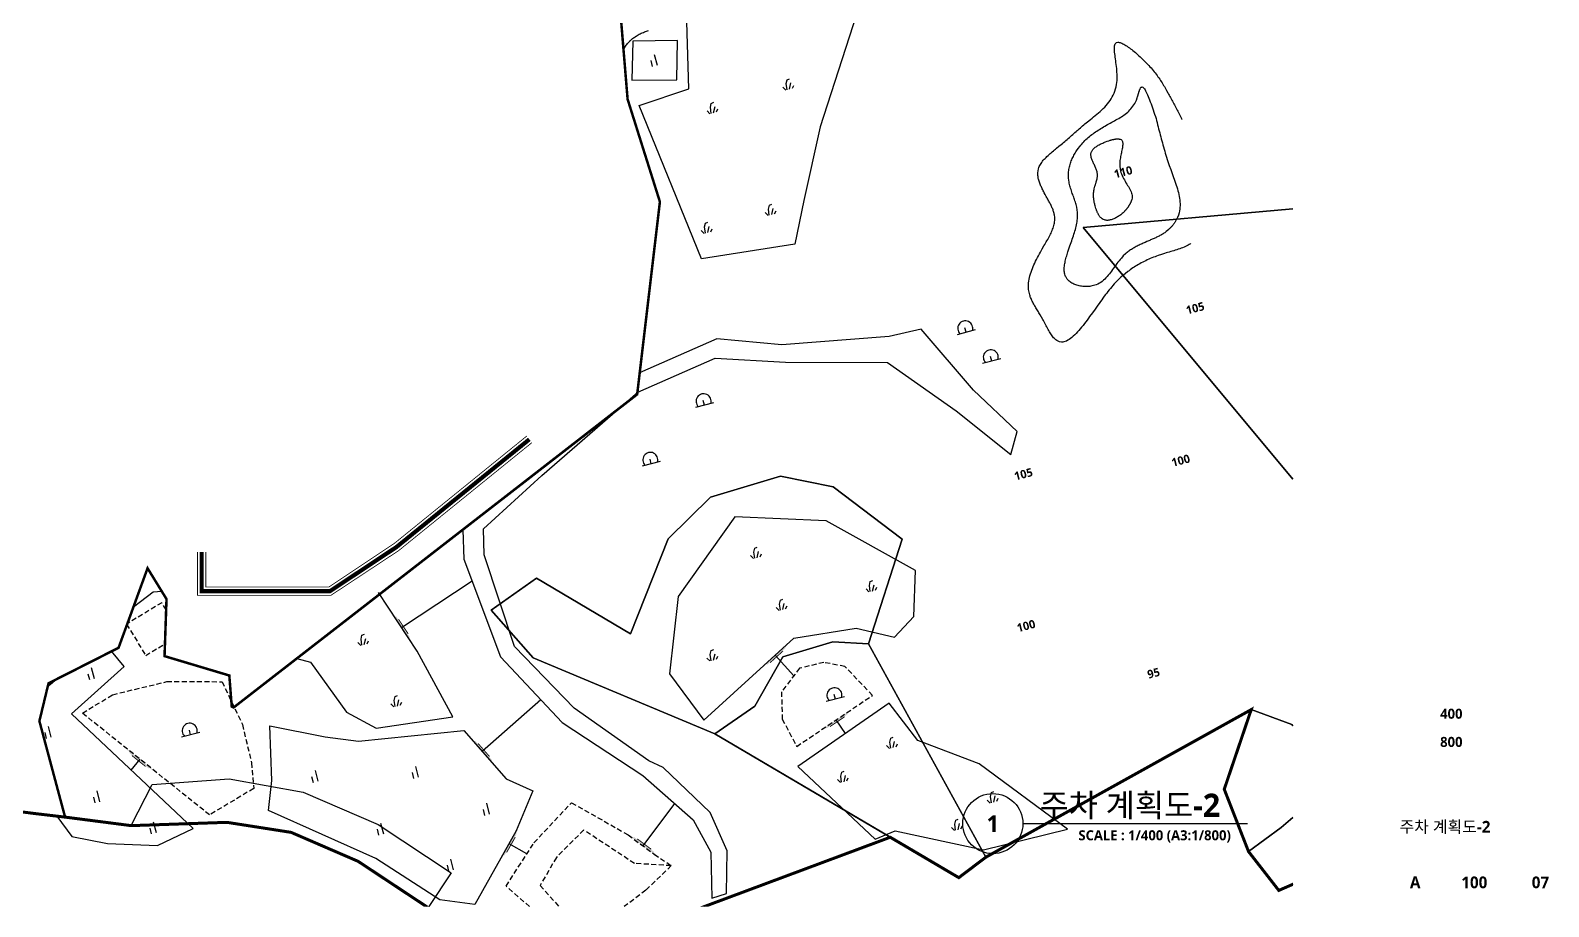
# Model space of a CAD drawing. Header units: millimetres. Extents: x 8000 to 190005487, y 8000 to 455456909.
# Drawn here: x 476646 to 658646, y 8000 to 112985 of the extents above; entities that cross this region are included whole.
import ezdxf
from ezdxf.enums import TextEntityAlignment as Align
from ezdxf.xclip import XClip

# ---------------------------------------------------------------- set-up
doc = ezdxf.new("R2010")
doc.units = ezdxf.units.MM
doc.header["$LTSCALE"] = 800
doc.header["$MEASUREMENT"] = 0
doc.header["$XCLIPFRAME"] = 0
for name, pattern in [('CENTER', [2, 1.25, -0.25, 0.25, -0.25]), ('DASHED', [3, 2, -1]), ('HIDDEN', [0.375, 0.25, -0.125]), ('PHANTOM2', [31.75, 15.875, -3.175, 3.175, -3.175, 3.175, -3.175]), ('XREF_BASE$0$PHANTOM', [63.5, 31.75, -6.35, 6.35, -6.35, 6.35, -6.35]), ('XREF_BASE$0$PHANTOMX2', [5, 2.5, -0.5, 0.5, -0.5, 0.5, -0.5])]:
    doc.linetypes.add(name, pattern=pattern)
doc.layers.get('0').update_dxf_attribs({"linetype": 'CONTINUOUS'})
for name, color, linetype in [('1-1CON', 35, 'CONTINUOUS'), ('1-5CON', 30, 'CONTINUOUS'), ('1-HY', 8, 'CONTINUOUS'), ('1-SIM', 8, 'CONTINUOUS'), ('1-묘지', 4, 'CONTINUOUS'), ('1-비닐하우스', 7, 'HIDDEN'), ('1-비포장', 1, 'CONTINUOUS'), ('1-지적선', 3, 'CONTINUOUS'), ('A-ANNO-TITL', 7, 'CONTINUOUS'), ('AA-XXXX-TXT1', 2, 'CONTINUOUS'), ('LSMD_CONT_LDREG_41500', 1, 'CONTINUOUS'), ('NR', 7, 'CONTINUOUS'), ('rndur', 1, 'CONTINUOUS'), ('XREF_BASE$0$CE_PROPERTY LINE', 2, 'XREF_BASE$0$PHANTOM'), ('XREF_BASE$0$성토옹벽', 6, 'CONTINUOUS'), ('성토옹벽', 6, 'CONTINUOUS'), ('절토옹벽', 2, 'CONTINUOUS')]:
    doc.layers.add(name, color=color, linetype=linetype)
doc.styles.add('SH_대대리576', font='')
doc.styles.get('SH_대대리576').set_extended_font_data('NanumGothic', bold=True)

# ---------------------------------------------------------------- blocks, each defined once
blk = doc.blocks.new('*U1210')
at = {"layer": 'A-ANNO-TITL'}
blk.add_line((0, 0), (3367, 0), dxfattribs=at)
blk.add_circle((-450, 0), 450, dxfattribs=at)
at = {"layer": 'AA-XXXX-TXT1', "style": 'SH_대대리576'}
blk.add_attdef('DWG.TITLE', (250, 100), '', height=350, dxfattribs=at)
at = {"layer": 'AA-XXXX-TXT1', "color": 7, "style": 'SH_대대리576'}
blk.add_attdef('NO1', text='', height=300, dxfattribs=at).set_placement((-450, 0), align=Align.MIDDLE)
at = {"layer": 'AA-XXXX-TXT1', "style": 'SH_대대리576'}
blk.add_attdef('SCALE', text='', height=150, dxfattribs=at).set_placement((3117, -100), align=Align.TOP_RIGHT)
blk = doc.blocks.new('A$C53055D6E')
at = {"layer": 'XREF_BASE$0$CE_PROPERTY LINE', "color": 8, "linetype": 'XREF_BASE$0$PHANTOMX2', "ltscale": 3, "flags": 128}
for points in [[(436, 116514), (1065, 117654), (3002, 138566), (5516, 145246), (8259, 149251), (22480, 160611), (24653, 158067), (10492, 147441), (8512, 143344), (6210, 138580), (6786, 130614), (6046, 119714), (3466, 115422), (2171, 109870)], [(24653, 158067), (15380, 151109), (8259, 149251), (3838, 149290), (748, 147602), (-6916, 147572), (-7299, 146160), (-1843, 125252), (436, 116516), (2171, 109870), (5326, 104706), (5798, 96717), (3940, 88655), (43, 76541), (81, 64279), (3722, 52297), (8342, 45951), (24954, 35648), (27528, 32946), (33205, 26984), (45785, 19196), (55262, 14961), (63842, 9900), (67943, 799), (71065, 403), (74495, 0), (71416, 11497), (72509, 16027), (80907, 20283), (84381, 29814), (86654, 26118), (86417, 19281), (94182, 16961), (94474, 13223), (94701, 13128), (143072, 50641), (145797, 73715), (141926, 86006), (137274, 142330), (130340, 137929), (128629, 139085), (122336, 140647), (114378, 141402), (105827, 145930), (90331, 146144), (69871, 143916), (58636, 140116), (56478, 144307), (45633, 153630)], [(15380, 151109), (8259, 149251), (5516, 145246), (3002, 138566), (1884, 126494), (1065, 117654), (437, 116515), (2171, 109870), (3466, 115422), (6046, 119714), (6786, 130614), (6210, 138580), (8512, 143344), (10492, 147441)]]:
    blk.add_lwpolyline(points, close=True, dxfattribs=at)
blk.add_lwpolyline([(-1843, 125252), (1884, 126494)], dxfattribs=at)
at = {"layer": 'XREF_BASE$0$성토옹벽', "color": 8, "linetype": 'Continuous', "ltscale": 10, "const_width": 100, "flags": 128}
blk.add_lwpolyline([(55547, 144626), (54895, 143867)], dxfattribs=at)
at = {"layer": '성토옹벽', "color": 4, "linetype": 'Continuous', "ltscale": 10, "const_width": 100, "flags": 128}
for points in [[(55628, 144636), (45495, 153353), (24724, 157745), (15091, 150517), (8341, 148908), (803, 147102), (-6578, 145344), (-6578, 145344), (-1228, 124843)], [(54976, 143878), (45038, 152427), (24961, 156673), (15530, 149597), (8575, 147936), (853, 146091), (-5352, 144608), (-260, 125095)]]:
    blk.add_lwpolyline(points, dxfattribs=at)
at = {"layer": '성토옹벽', "color": 4, "linetype": 'CENTER', "ltscale": 100, "const_width": 500, "flags": 128}
blk.add_lwpolyline([(55302, 144257), (45267, 152890), (24842, 157209), (15312, 150058), (8457, 148426), (858, 146602), (-5991, 144974), (-5991, 144974), (-744, 124969)], dxfattribs=at)
at = {"layer": '성토옹벽', "color": 4, "linetype": 'Continuous', "ltscale": 10, "const_width": 100, "flags": 128}
for points in [[(34727, 50135), (34732, 42367), (59083, 27290, 0.2618101), (66623, 26971)], [(35727, 50136), (35731, 42925), (59609, 28140, 0.2618101), (66170, 27863)]]:
    blk.add_lwpolyline(points, format="xyb", dxfattribs=at)
at = {"layer": '성토옹벽', "color": 4, "linetype": 'CENTER', "ltscale": 100, "const_width": 500, "flags": 128}
blk.add_lwpolyline([(35227, 50136), (35231, 42646), (59346, 27715, 0.2618101), (66396, 27417)], format="xyb", dxfattribs=at)
at = {"layer": '절토옹벽', "color": 6, "linetype": 'DASHED', "ltscale": 4000, "const_width": 500, "flags": 128}
for points in [[(108728, 141748), (115677, 136086), (134151, 136097), (134167, 108197)], [(90867, 31757), (90869, 27068), (106256, 27077), (114213, 32354), (130145, 45261)]]:
    blk.add_lwpolyline(points, dxfattribs=at)
at = {"layer": '절토옹벽', "color": 6, "linetype": 'ByBlock', "ltscale": 5, "const_width": 100, "flags": 128}
for points in [[(109044, 142136), (115855, 136587), (134651, 136597), (134667, 108197)], [(108412, 141361), (115499, 135586), (133652, 135597), (133667, 108197)], [(91367, 31757), (91369, 27568), (106141, 27577), (113948, 32781), (129838, 45656)], [(90367, 31756), (90370, 26568), (106370, 26577), (114477, 31926), (130451, 44866)]]:
    blk.add_lwpolyline(points, dxfattribs=at)
blk = doc.blocks.new('A$C33E82F04')
at = {"layer": '1-묘지', "color": 8, "linetype": 'Continuous'}
for p, q in [((1.5, 0), (0, 0)), ((0.75, 0), (0.75, 0.38))]:
    blk.add_line(p, q, dxfattribs=at)
blk.add_arc((0.76, 0.32), 0.6, 328.0265, 211.9735, dxfattribs=at)
blk = doc.blocks.new('A$C39EA40FB')
at = {"layer": '1-SIM', "color": 8}
for p, q in [((0, 0.29), (0.17, 0)), ((0.27, 0), (0.33, 0.5)), ((0.33, 0.5), (0.48, 0.78)), ((0.47, 0), (0.71, 0.45)), ((0.48, 0.78), (0.69, 0.81)), ((0.71, 0.01), (0.88, 0.21))]:
    blk.add_line(p, q, dxfattribs=at)
blk = doc.blocks.new('A$C0C523BD5')
at = {"layer": '1-SIM', "color": 8}
for p, q in [((0, 0.48), (0, 0)), ((0.39, 0.89), (0.39, 0))]:
    blk.add_line(p, q, dxfattribs=at)
blk = doc.blocks.new('G$C940A8A8A')
at = {"layer": 'LSMD_CONT_LDREG_41500', "color": 1, "linetype": 'Continuous', "const_width": 300, "flags": 128}
blk.add_lwpolyline([(49785, 2647), (52706, 1476), (55923, 220), (55847, 12122), (58048, 16229), (67249, 18227), (73017, 26572), (74283, 22422), (72327, 15866), (79255, 11660), (78594, 7970), (78790, 7821), (135065, 31905), (143528, 53543), (142885, 66413), (152606, 122087), (144785, 119579), (143421, 121130), (137727, 124230), (130217, 126970), (123087, 133510), (108147, 137630), (87787, 140640)], dxfattribs=at)
blk = doc.blocks.new('123123')
at = {"layer": '1-1CON', "color": 8, "linetype": 'Continuous'}
for points, elevation in [([(82800, -48188), (82838, -48113), (82903, -47993), (82971, -47876), (83042, -47761), (83117, -47649), (83196, -47540), (83278, -47435), (83365, -47332), (83477, -47212), (83595, -47097), (83616, -47077), (83637, -47057), (83658, -47038), (83680, -47018), (83702, -46999), (83724, -46979), (83746, -46960), (83768, -46941), (83791, -46922), (83814, -46904), (83837, -46885), (83860, -46867), (83883, -46849), (83906, -46831), (83929, -46813), (83953, -46796), (83976, -46778), (84000, -46761), (84024, -46744), (84048, -46727), (84072, -46710), (84208, -46617), (84346, -46529), (84461, -46459), (84578, -46393), (84696, -46329), (84816, -46269), (84937, -46210), (85059, -46154), (85183, -46100), (85307, -46048), (85432, -45998), (85558, -45949), (85685, -45901), (85813, -45855)], 97000), ([(150818, -71403), (150775, -71432), (150627, -71522), (150474, -71607), (150318, -71688), (150157, -71763), (149992, -71835), (149824, -71903), (149653, -71967), (149479, -72029), (149303, -72088), (149125, -72146), (148944, -72202), (148763, -72256), (148580, -72310), (148397, -72363), (148213, -72417), (148029, -72471), (147845, -72526), (147662, -72582), (147281, -72702), (146906, -72832), (146712, -72901), (146519, -72974), (146328, -73048), (146139, -73125), (145952, -73205), (145766, -73286), (145582, -73370), (145401, -73456), (145221, -73545), (145044, -73635), (144868, -73727), (144695, -73822), (144524, -73919), (144356, -74017), (144190, -74118), (144027, -74221), (143867, -74325), (143709, -74432), (143554, -74540), (143401, -74651), (143252, -74763), (142921, -75020), (142606, -75286), (142435, -75438), (142268, -75592), (142104, -75750), (141944, -75911), (141787, -76075), (141632, -76243), (141479, -76414), (141328, -76589), (141178, -76767), (141028, -76950), (140880, -77136), (140731, -77327), (140582, -77522), (140432, -77721), (140281, -77925), (140128, -78133), (139973, -78346), (139816, -78563), (139656, -78786), (139493, -79014), (139326, -79246), (139010, -79685), (138679, -80143), (138525, -80355), (138368, -80568), (138208, -80782), (138047, -80994), (137884, -81204), (137720, -81410), (137555, -81611), (137388, -81806), (137222, -81994), (137055, -82173), (136889, -82342), (136723, -82500), (136557, -82646), (136393, -82778), (136230, -82895), (136069, -82995), (135910, -83079), (135754, -83144), (135599, -83188), (135448, -83212), (135300, -83214), (135055, -83176), (134822, -83067), (134728, -83011), (134635, -82944), (134545, -82867), (134455, -82781), (134367, -82685), (134280, -82582), (134195, -82471), (134110, -82354), (134026, -82230), (133944, -82100), (133861, -81965), (133780, -81826), (133699, -81684), (133618, -81538), (133538, -81390), (133458, -81240), (133378, -81089), (133298, -80937), (133218, -80786), (133138, -80635), (133058, -80486), (132905, -80208), (132751, -79939), (132678, -79815), (132605, -79692), (132532, -79571), (132460, -79452), (132389, -79334), (132318, -79218), (132249, -79103), (132180, -78989), (132113, -78875), (132048, -78763), (131985, -78651), (131923, -78540), (131864, -78429), (131807, -78318), (131754, -78208), (131702, -78098), (131655, -77987), (131610, -77876), (131569, -77765), (131531, -77654), (131498, -77541), (131417, -77234), (131369, -76920), (131351, -76718), (131344, -76515), (131349, -76309), (131365, -76101), (131390, -75892), (131426, -75680), (131471, -75468), (131524, -75253), (131586, -75038), (131655, -74822), (131732, -74605), (131815, -74387), (131904, -74168), (131999, -73950), (132100, -73731), (132205, -73511), (132314, -73293), (132426, -73074), (132542, -72856), (132660, -72638), (132781, -72421), (132992, -72047), (133207, -71677), (133297, -71521), (133388, -71366), (133477, -71211), (133566, -71057), (133653, -70903), (133738, -70750), (133821, -70598), (133901, -70445), (133977, -70293), (134050, -70142), (134119, -69991), (134184, -69840), (134244, -69690), (134298, -69540), (134347, -69390), (134389, -69241), (134425, -69092), (134454, -68943), (134475, -68795), (134488, -68647), (134494, -68499), (134488, -68246), (134455, -67993), (134437, -67889), (134415, -67784), (134389, -67679), (134359, -67575), (134326, -67470), (134289, -67365), (134249, -67260), (134207, -67155), (134161, -67050), (134114, -66944), (134063, -66839), (134011, -66733), (133957, -66627), (133902, -66520), (133845, -66413), (133787, -66306), (133728, -66199), (133668, -66091), (133607, -65982), (133547, -65873), (133486, -65764), (133363, -65541), (133241, -65315), (133180, -65201), (133119, -65086), (133060, -64970), (133002, -64855), (132946, -64739), (132892, -64623), (132840, -64507), (132790, -64391), (132743, -64275), (132698, -64159), (132657, -64044), (132619, -63929), (132585, -63814), (132555, -63700), (132529, -63587), (132507, -63474), (132490, -63362), (132478, -63251), (132472, -63141), (132470, -63032), (132475, -62924), (132498, -62679), (132555, -62440), (132597, -62307), (132649, -62176), (132709, -62047), (132778, -61920), (132855, -61794), (132939, -61671), (133030, -61549), (133127, -61428), (133230, -61309), (133338, -61192), (133451, -61076), (133568, -60961), (133689, -60847), (133812, -60735), (133939, -60624), (134067, -60513), (134197, -60404), (134328, -60295), (134460, -60188), (134591, -60081), (134722, -59974), (135002, -59746), (135275, -59519), (135420, -59398), (135562, -59278), (135703, -59158), (135843, -59039), (135980, -58920), (136117, -58802), (136252, -58684), (136387, -58567), (136520, -58450), (136653, -58334), (136785, -58218), (136917, -58102), (137049, -57987), (137180, -57872), (137312, -57758), (137443, -57643), (137576, -57529), (137708, -57415), (137842, -57302), (137976, -57188), (138111, -57075), (138437, -56804), (138770, -56534), (138965, -56376), (139161, -56218), (139357, -56058), (139552, -55897), (139745, -55733), (139936, -55565), (140123, -55395), (140306, -55220), (140484, -55041), (140656, -54856), (140821, -54666), (140978, -54470), (141127, -54267), (141266, -54057), (141395, -53840), (141513, -53614), (141619, -53379), (141713, -53135), (141793, -52882), (141858, -52618), (141908, -52343), (141966, -51853), (141974, -51327), (141969, -51104), (141958, -50877), (141941, -50647), (141920, -50416), (141895, -50185), (141867, -49955), (141837, -49727), (141807, -49502), (141777, -49282), (141748, -49067), (141721, -48859), (141697, -48660), (141678, -48469), (141664, -48289), (141656, -48120), (141655, -47964), (141662, -47822), (141678, -47695), (141705, -47584), (141742, -47490), (141792, -47415), (141905, -47315), (142065, -47283), (142146, -47282), (142234, -47293), (142331, -47317), (142434, -47351), (142544, -47397), (142660, -47452), (142781, -47516), (142907, -47589), (143037, -47670), (143170, -47758), (143307, -47853), (143446, -47954), (143587, -48060), (143730, -48170), (143873, -48285), (144016, -48403), (144159, -48524), (144302, -48646), (144442, -48770), (144581, -48895), (144717, -49019), (145026, -49308), (145314, -49590), (145472, -49749), (145624, -49906), (145771, -50061), (145911, -50214), (146047, -50366), (146177, -50517), (146303, -50667), (146424, -50816), (146542, -50964), (146655, -51112), (146765, -51259), (146872, -51407), (146976, -51554), (147077, -51701), (147176, -51849), (147272, -51998), (147367, -52147), (147461, -52297), (147553, -52448), (147644, -52600), (147735, -52754), (147904, -53046), (148073, -53344), (148152, -53484), (148231, -53626), (148310, -53769), (148388, -53913), (148467, -54058), (148546, -54204), (148625, -54351), (148703, -54499), (148782, -54648), (148860, -54798), (148939, -54948), (149018, -55099), (149096, -55251), (149175, -55403), (149253, -55556), (149332, -55709), (149410, -55862), (149489, -56016), (149567, -56170), (149646, -56324), (149724, -56479), (149762, -56554)], 108000), ([(146647, -56435), (146708, -56675), (146768, -56916), (146829, -57157), (146890, -57398), (146951, -57640), (147013, -57881), (147075, -58123), (147138, -58365), (147201, -58607), (147265, -58850), (147331, -59093), (147397, -59337), (147465, -59581), (147534, -59826), (147604, -60072), (147676, -60318), (147749, -60566), (147824, -60814), (147901, -61063), (147980, -61312), (148060, -61563), (148143, -61815), (148229, -62068), (148393, -62546), (148566, -63027), (148647, -63252), (148730, -63479), (148812, -63705), (148893, -63933), (148972, -64160), (149049, -64387), (149122, -64614), (149192, -64841), (149257, -65068), (149316, -65294), (149370, -65519), (149416, -65743), (149455, -65967), (149486, -66189), (149507, -66410), (149519, -66629), (149521, -66847), (149511, -67063), (149489, -67278), (149455, -67490), (149407, -67700), (149322, -67985), (149208, -68266), (149175, -68343), (149140, -68418), (149103, -68494), (149065, -68569), (149024, -68643), (148982, -68716), (148937, -68789), (148892, -68861), (148844, -68933), (148795, -69003), (148744, -69073), (148692, -69142), (148639, -69209), (148584, -69276), (148528, -69341), (148470, -69406), (148412, -69469), (148352, -69531), (148291, -69591), (148229, -69650), (148166, -69708), (148017, -69840), (147863, -69964), (147773, -70032), (147682, -70097), (147589, -70161), (147495, -70222), (147400, -70281), (147304, -70339), (147207, -70394), (147109, -70448), (147010, -70501), (146909, -70552), (146809, -70602), (146707, -70650), (146605, -70698), (146502, -70745), (146399, -70791), (146295, -70837), (146191, -70882), (146087, -70927), (145983, -70971), (145878, -71016), (145774, -71060), (145548, -71157), (145323, -71255), (145202, -71308), (145081, -71362), (144961, -71417), (144842, -71472), (144723, -71529), (144604, -71586), (144487, -71645), (144370, -71705), (144254, -71766), (144139, -71829), (144026, -71894), (143913, -71960), (143802, -72028), (143691, -72098), (143583, -72170), (143476, -72244), (143370, -72321), (143266, -72400), (143164, -72481), (143063, -72565), (142965, -72652), (142715, -72883), (142479, -73135), (142339, -73295), (142202, -73461), (142069, -73632), (141939, -73806), (141810, -73982), (141683, -74160), (141556, -74339), (141429, -74517), (141302, -74693), (141173, -74867), (141042, -75038), (140909, -75204), (140772, -75364), (140631, -75519), (140485, -75666), (140335, -75804), (140178, -75933), (140014, -76052), (139844, -76159), (139665, -76254), (139477, -76336), (139161, -76444), (138818, -76513), (138685, -76534), (138549, -76549), (138411, -76558), (138271, -76562), (138130, -76560), (137989, -76553), (137847, -76540), (137706, -76523), (137566, -76500), (137428, -76471), (137292, -76438), (137158, -76400), (137028, -76356), (136901, -76308), (136778, -76254), (136660, -76196), (136547, -76133), (136440, -76065), (136339, -75992), (136245, -75915), (136158, -75833), (135990, -75649), (135860, -75445), (135801, -75331), (135752, -75211), (135712, -75087), (135681, -74959), (135659, -74826), (135645, -74690), (135638, -74550), (135638, -74406), (135645, -74260), (135658, -74111), (135677, -73960), (135701, -73807), (135729, -73652), (135763, -73495), (135800, -73338), (135840, -73180), (135883, -73021), (135929, -72863), (135978, -72704), (136027, -72546), (136078, -72389), (136200, -72021), (136323, -71662), (136393, -71457), (136464, -71256), (136534, -71056), (136603, -70858), (136670, -70663), (136735, -70469), (136798, -70277), (136859, -70086), (136916, -69897), (136970, -69710), (137020, -69523), (137066, -69338), (137107, -69153), (137143, -68969), (137174, -68786), (137199, -68604), (137218, -68421), (137230, -68240), (137235, -68058), (137232, -67876), (137222, -67694), (137189, -67364), (137127, -67033), (137095, -66885), (137058, -66736), (137016, -66587), (136972, -66438), (136924, -66288), (136874, -66138), (136822, -65988), (136768, -65838), (136714, -65687), (136659, -65535), (136604, -65384), (136551, -65232), (136498, -65079), (136447, -64927), (136399, -64773), (136353, -64620), (136311, -64466), (136273, -64311), (136239, -64156), (136210, -64001), (136187, -63845), (136153, -63544), (136144, -63241), (136146, -63095), (136152, -62949), (136164, -62802), (136181, -62656), (136203, -62510), (136229, -62364), (136260, -62219), (136296, -62074), (136336, -61930), (136381, -61787), (136429, -61645), (136481, -61504), (136538, -61364), (136597, -61226), (136661, -61088), (136727, -60953), (136797, -60819), (136870, -60687), (136946, -60557), (137025, -60429), (137106, -60303), (137295, -60025), (137496, -59758), (137611, -59614), (137730, -59473), (137853, -59336), (137978, -59202), (138107, -59071), (138239, -58944), (138374, -58819), (138511, -58698), (138651, -58579), (138793, -58463), (138938, -58350), (139085, -58239), (139235, -58130), (139386, -58024), (139539, -57919), (139694, -57817), (139851, -57717), (140009, -57618), (140169, -57521), (140329, -57425), (140492, -57331), (140821, -57144), (141154, -56961), (141323, -56870), (141492, -56778), (141660, -56687), (141828, -56595), (141995, -56501), (142160, -56406), (142324, -56309), (142484, -56209), (142643, -56106), (142798, -56000), (142949, -55889), (143096, -55774), (143239, -55653), (143377, -55527), (143510, -55395), (143637, -55257), (143757, -55111), (143872, -54959), (143979, -54798), (144079, -54628), (144171, -54450), (144279, -54210), (144372, -53953), (144392, -53897), (144411, -53840), (144429, -53782), (144447, -53725), (144465, -53668), (144482, -53611), (144499, -53554), (144516, -53497), (144532, -53442), (144548, -53387), (144564, -53334), (144579, -53281), (144595, -53230), (144610, -53180), (144625, -53132), (144641, -53086), (144656, -53042), (144672, -53001), (144687, -52961), (144703, -52924), (144719, -52890), (144787, -52760), (144859, -52681), (144917, -52649), (144977, -52643), (145040, -52663), (145106, -52707), (145174, -52774), (145244, -52863), (145316, -52971), (145390, -53099), (145466, -53244), (145544, -53406), (145623, -53584), (145703, -53775), (145785, -53978), (145868, -54194), (145952, -54419), (146037, -54653), (146123, -54895), (146210, -55143), (146297, -55396), (146384, -55653), (146472, -55913), (146559, -56174), (146647, -56435)], 109000)]:
    blk.add_lwpolyline(points, dxfattribs=dict(at, elevation=elevation))
at = {"layer": '1-5CON', "color": 8, "linetype": 'Continuous', "elevation": 110000}
blk.add_lwpolyline([(143283, -67025), (143263, -67050), (143244, -67076), (143224, -67101), (143205, -67126), (143185, -67151), (143165, -67176), (143146, -67201), (143126, -67226), (143106, -67252), (143085, -67277), (143065, -67302), (143045, -67327), (143024, -67352), (143003, -67376), (142982, -67401), (142960, -67426), (142938, -67451), (142916, -67476), (142894, -67500), (142871, -67525), (142848, -67549), (142824, -67574), (142800, -67598), (142698, -67700), (142588, -67800), (142501, -67875), (142409, -67948), (142314, -68020), (142217, -68089), (142116, -68156), (142014, -68219), (141909, -68279), (141803, -68336), (141696, -68389), (141588, -68437), (141480, -68480), (141372, -68518), (141264, -68551), (141157, -68578), (141052, -68598), (140948, -68612), (140845, -68619), (140745, -68619), (140648, -68611), (140554, -68595), (140463, -68570), (140320, -68515), (140188, -68436), (140138, -68401), (140090, -68363), (140043, -68322), (139998, -68278), (139955, -68230), (139913, -68180), (139872, -68127), (139833, -68072), (139796, -68015), (139759, -67956), (139725, -67895), (139691, -67832), (139659, -67767), (139628, -67702), (139598, -67635), (139569, -67567), (139542, -67498), (139515, -67429), (139490, -67359), (139466, -67289), (139442, -67219), (139388, -67047), (139338, -66877), (139311, -66777), (139286, -66677), (139263, -66577), (139242, -66478), (139223, -66380), (139206, -66281), (139191, -66183), (139179, -66086), (139168, -65989), (139160, -65892), (139155, -65795), (139151, -65699), (139150, -65603), (139151, -65507), (139155, -65412), (139161, -65316), (139170, -65221), (139181, -65126), (139195, -65031), (139211, -64937), (139230, -64842), (139265, -64686), (139308, -64531), (139326, -64469), (139344, -64408), (139363, -64347), (139383, -64286), (139403, -64224), (139423, -64163), (139443, -64102), (139462, -64040), (139482, -63979), (139500, -63918), (139518, -63856), (139535, -63795), (139551, -63733), (139566, -63671), (139579, -63610), (139591, -63548), (139601, -63486), (139609, -63424), (139614, -63361), (139618, -63299), (139619, -63236), (139615, -63072), (139592, -62907), (139571, -62805), (139545, -62702), (139513, -62599), (139476, -62496), (139436, -62393), (139392, -62291), (139347, -62189), (139299, -62087), (139250, -61985), (139201, -61884), (139153, -61784), (139105, -61685), (139059, -61586), (139016, -61489), (138975, -61392), (138939, -61297), (138907, -61203), (138880, -61110), (138859, -61019), (138845, -60929), (138838, -60841), (138840, -60671), (138877, -60507), (138903, -60428), (138936, -60351), (138977, -60275), (139026, -60201), (139080, -60129), (139142, -60059), (139209, -59991), (139282, -59924), (139360, -59859), (139444, -59796), (139532, -59734), (139624, -59675), (139721, -59617), (139821, -59560), (139924, -59506), (140031, -59453), (140140, -59402), (140252, -59353), (140365, -59305), (140481, -59259), (140597, -59215), (140789, -59146), (140982, -59081), (141057, -59057), (141131, -59033), (141206, -59011), (141280, -58990), (141353, -58970), (141426, -58951), (141498, -58933), (141569, -58918), (141639, -58903), (141707, -58891), (141774, -58880), (141839, -58872), (141903, -58865), (141964, -58861), (142023, -58858), (142080, -58859), (142135, -58861), (142187, -58867), (142236, -58874), (142282, -58885), (142325, -58899), (142443, -58949), (142531, -59026), (142576, -59090), (142610, -59164), (142633, -59248), (142647, -59342), (142652, -59445), (142648, -59557), (142638, -59676), (142622, -59801), (142601, -59934), (142575, -60071), (142547, -60214), (142516, -60361), (142484, -60512), (142452, -60665), (142420, -60821), (142390, -60978), (142362, -61137), (142338, -61295), (142318, -61453), (142304, -61611), (142296, -61766), (142294, -62134), (142339, -62484), (142380, -62683), (142434, -62877), (142499, -63065), (142574, -63249), (142657, -63428), (142746, -63603), (142841, -63774), (142938, -63941), (143038, -64106), (143137, -64268), (143234, -64427), (143328, -64583), (143418, -64738), (143501, -64892), (143575, -65044), (143640, -65195), (143694, -65346), (143735, -65497), (143760, -65647), (143770, -65798), (143762, -65950), (143729, -66133), (143666, -66317), (143655, -66348), (143643, -66378), (143630, -66409), (143617, -66439), (143603, -66470), (143588, -66501), (143573, -66531), (143557, -66562), (143541, -66593), (143525, -66623), (143508, -66654), (143490, -66685), (143472, -66716), (143454, -66747), (143436, -66778), (143417, -66809), (143398, -66840), (143379, -66870), (143360, -66901), (143341, -66932), (143322, -66963), (143302, -66994), (143283, -67025)], close=True, dxfattribs=at)
at = {"layer": '1-HY'}
for points in [[(95410, -42154), (101588, -27808), (111365, -27396), (113947, -34923), (110304, -45298), (106388, -57406), (104403, -66238), (103357, -71456), (92138, -73223), (84689, -54868), (90630, -52869), (90390, -44825)], [(83928, -47142), (83803, -51808), (89192, -51799), (89294, -47091)], [(103683, -134053), (112965, -142752), (115382, -141749), (125944, -144023), (136033, -141578), (125449, -133720), (118102, -130924), (114632, -126488)], [(53119, -145075), (40251, -139310), (40652, -135752), (40420, -129184), (47025, -130519), (51046, -131017), (63653, -129735), (68742, -135534), (71929, -136958), (69946, -141779), (64961, -150608), (60789, -150042)]]:
    blk.add_lwpolyline(points, close=True, dxfattribs=at)
at = {"layer": '1-HY', "color": 8}
blk.add_lwpolyline([(117787, -110555), (117787, -110555), (107115, -104637), (96137, -104162), (89344, -113671), (88303, -122954), (92415, -128493), (103239, -118669), (110683, -117476), (115268, -118575), (117589, -116067)], close=True, dxfattribs=at)
blk.add_lwpolyline([(27455, -113085), (26411, -113170), (24046, -114954)], dxfattribs=at)
at = {"layer": '1-HY'}
for points in [[(43650, -121103), (45292, -121538), (49613, -127535), (53142, -129463), (62350, -128103), (58052, -120244), (53420, -113227)], [(14867, -139998), (16677, -142433), (20940, -143298), (26927, -143527), (31201, -141496), (16636, -127759), (22932, -122082), (21439, -120251)], [(14907, -123561), (14133, -124248), (13777, -124469)]]:
    blk.add_lwpolyline(points, dxfattribs=at)
at = {"layer": '1-묘지', "color": 8, "linetype": 'HIDDEN', "ltscale": 3}
for points in [[(109346, -122069), (106815, -121589), (103914, -122285), (101740, -125117), (101833, -128367), (103572, -131652), (112645, -125532)], [(38201, -133599), (38479, -136687), (33180, -139859), (17948, -127663), (21568, -125452), (28058, -123889), (34677, -123893), (37126, -129027)], [(80025, -153001), (77704, -153815), (73790, -152807), (68737, -148397), (72073, -143184), (76575, -138390), (83374, -142253), (86485, -144566), (88532, -145938), (85461, -148888)]]:
    blk.add_lwpolyline(points, close=True, dxfattribs=at)
blk.add_lwpolyline([(88532, -145938), (84120, -145674), (78025, -141668), (74755, -144943), (72803, -148313), (77704, -153815)], dxfattribs=at)
at = {"layer": '1-비닐하우스', "color": 8, "ltscale": 3}
blk.add_lwpolyline([(27975, -115287), (27457, -114434), (23240, -116997), (25525, -120757), (27834, -119354)], dxfattribs=at)
at = {"layer": '1-비포장', "color": 8, "linetype": 'Continuous'}
blk.add_lwpolyline([(63524, -105691), (63668, -109215), (68042, -120936), (75445, -128774), (85101, -135138), (91148, -140446), (93270, -144321), (93390, -149846), (95150, -149257), (95215, -144144), (93205, -139550), (87545, -134189), (85835, -133363), (76896, -127054), (69729, -119669), (66110, -108713), (66008, -105595), (73015, -99178), (84532, -89199), (93795, -85116), (102228, -85592), (114442, -85646), (122694, -91431), (129251, -96661), (129251, -96661), (129975, -93930), (129975, -93930), (124739, -88957), (118497, -81655), (114658, -82528), (101801, -83537), (94002, -82831), (84738, -86909)], dxfattribs=at)
at = {"layer": '1-지적선', "color": 8}
for points in [[(189623, -58719, 0), (171850, -66474, 0), (137917, -69468, 0), (184120, -124881, 0), (168896, -135093, 0), (162899, -129019, 0), (158053, -127230, 0), (126244, -144914, 0), (112162, -119349, 0), (116222, -106823, 0), (107918, -100547, 0), (101606, -99253, 0), (93247, -101770, 0), (88169, -106796, 0), (83634, -118176, 0), (72371, -111504, 0), (66924, -115335, 0), (71982, -121051, 0), (93734, -130126, 0), (114783, -142524, 0), (78073, -156205, 0), (59383, -150963, 0)], [(201848, -105564, 0), (200261, -107026, 0), (188414, -122564, 0), (184120, -124881, 0), (137917, -69468, 0), (171850, -66474, 0), (189623, -58719, 0)], [(93734, -130126, 0), (71982, -121051, 0), (66924, -115335, 0), (72371, -111504, 0), (83634, -118176, 0), (88169, -106796, 0), (93247, -101770, 0), (101606, -99253, 0), (107918, -100547, 0), (116222, -106823, 0), (112162, -119349, 0), (107912, -119134, 0), (101889, -120930, 0), (98533, -126813, 0), (93734, -130126, 0)], [(157729, -144231, 0), (161634, -141384, 0), (168896, -135093, 0), (171866, -138045, 0), (177271, -139263, 0), (183868, -137491, 0), (202131, -117768, 0), (203749, -112849, 0)], [(205072, -117918, 0), (192041, -134380, 0), (187657, -139202, 0), (180698, -143450, 0), (173741, -143497, 0), (161359, -148892, 0), (157729, -144231, 0)], [(93734, -130126, 0), (98533, -126813, 0), (101889, -120930, 0), (107912, -119134, 0), (112162, -119349, 0), (126244, -144914, 0), (123001, -147366, 0), (93734, -130126, 0)], [(168896, -135093, 0), (161634, -141384, 0), (157729, -144231, 0), (154820, -136773, 0), (158053, -127230, 0), (162899, -129019, 0), (168896, -135093, 0)], [(161359, -148892, 0), (173741, -143497, 0), (180698, -143450, 0), (187657, -139202, 0), (192041, -134380, 0), (192527, -138043, 0), (202976, -156072, 0), (207131, -157373, 0), (215191, -162712, 0)], [(23798, -141138, 0), (26293, -136231, 0), (35526, -135531, 0), (44421, -137125, 0), (53384, -140999, 0), (62135, -146788, 0), (59383, -150963, 0), (50996, -145415, 0), (42966, -141944, 0), (35264, -140743, 0), (23798, -141138, 0)]]:
    blk.add_polyline3d(points, dxfattribs=at)
at = {"layer": 'NR', "color": 8, "linetype": 'Continuous'}
for p, q in [((64655, -111860), (56201, -117440)), ((103228, -123178), (100989, -120711)), ((72904, -126084), (65868, -132259)), ((109402, -130101), (108298, -128465)), ((23798, -134513), (24855, -133193)), ((88913, -138484), (85136, -143563)), ((71219, -144518), (69081, -143311))]:
    blk.add_line(p, q, dxfattribs=at)
for points in [[(57276, -119068), (55127, -115813), (57363, -119010), (55215, -115755)], [(57115, -118634), (55463, -116131), (57203, -118576), (55550, -116073)], [(56955, -118201), (55798, -116448), (57043, -118143), (55886, -116390)], [(99545, -122022), (102433, -119401), (99616, -122099), (102504, -119478)], [(99949, -121797), (102170, -119781), (100020, -121875), (102241, -119858)], [(100353, -121572), (101908, -120161), (100423, -121650), (101978, -120239)], [(106681, -129555), (109914, -127374), (106740, -129642), (109973, -127461)], [(107113, -129391), (109600, -127713), (107172, -129478), (109659, -127800)], [(107545, -129226), (109286, -128052), (107604, -129313), (109344, -128139)], [(67154, -133725), (64582, -130793), (67233, -133655), (64661, -130724)], [(66936, -133317), (64958, -131062), (67015, -133248), (65036, -130993)], [(23333, -131974), (26377, -134412), (23267, -132056), (26311, -134494)], [(23618, -132338), (25960, -134213), (23553, -132420), (25894, -134295)], [(23904, -132701), (25543, -134013), (23838, -132783), (25477, -134095)], [(66718, -132910), (65333, -131331), (66797, -132841), (65412, -131262)], [(68122, -145009), (70039, -141613), (68213, -145061), (70131, -141665)], [(68435, -144669), (69910, -142056), (68526, -144720), (70001, -142108)], [(68747, -144329), (69780, -142500), (68839, -144380), (69871, -142552)], [(86701, -144726), (83571, -142399), (86763, -144642), (83634, -142315)], [(86402, -144374), (83995, -142583), (86465, -144289), (84058, -142499)], [(86104, -144021), (84419, -142768), (86166, -143936), (84481, -142683)]]:
    blk.add_solid(points, dxfattribs=at)
at = {"layer": 'rndur', "linetype": 'PHANTOM2', "ltscale": 2, "const_width": 360, "flags": 128}
blk.add_lwpolyline([(206883, -157310), (202971, -156085), (192523, -138055), (192037, -134393), (187653, -139214), (180694, -143462), (173737, -143509), (161354, -148904), (157725, -144242), (154816, -136784), (158050, -127241), (126239, -144923), (122996, -147375), (114777, -142533), (78067, -156212), (59378, -150969), (50990, -145420), (42961, -141949), (35259, -140747), (23792, -141142), (15855, -140119), (12425, -139716), (9303, -139321), (5202, -130219), (-3377, -125158), (-12855, -120922), (-25433, -113134), (-31110, -107172), (-33684, -104469), (-50296, -94166), (-54916, -87820), (-58556, -75838), (-58594, -63575), (-54697, -51462), (-52838, -43399), (-53310, -35411), (-56465, -30247), (-58199, -23603), (-65933, 6044), (-65550, 7455), (-83110, 7388), (-99556, 7405), (-100789, 7832), (-83513, -58384), (-91570, -60086), (-90952, -159807)], dxfattribs=at)
at = {"layer": 'rndur', "linetype": 'PHANTOM2', "ltscale": 2, "flags": 128}
blk.add_lwpolyline([(206883, -157310), (202971, -156085), (192523, -138055), (192037, -134393), (187653, -139214), (180694, -143462), (173737, -143509), (161354, -148904), (157725, -144242), (154816, -136784), (158050, -127241), (126239, -144923), (122996, -147375), (114777, -142533), (78067, -156212), (59378, -150969), (50990, -145420), (42961, -141949), (35259, -140747), (23792, -141142), (15855, -140119), (12425, -139716), (9303, -139321), (5202, -130219), (-3377, -125158), (-12855, -120922), (-25433, -113134), (-31110, -107172), (-33684, -104469), (-50296, -94166), (-54916, -87820), (-58556, -75838), (-58594, -63575), (-54697, -51462), (-52838, -43399), (-53310, -35411), (-56465, -30247), (-58199, -23603), (-65933, 6044), (-65550, 7455), (-83110, 7388), (-99556, 7405), (-100789, 7832), (-83513, -58384), (-91570, -60086), (-90952, -159807)], dxfattribs=at)
at = {"rotation": 14.62512504690287}
blk.add_blockref('G$C940A8A8A', (-38193, -154447), dxfattribs=at)
at = {"layer": '1-SIM', "xscale": 1500, "yscale": 1500, "zscale": 1500, "rotation": 14.62512501046145}
for name, p in [('A$C0C523BD5', (86252, -50183)), ('A$C39EA40FB', (102017, -53085)), ('A$C39EA40FB', (92922, -55917)), ('A$C39EA40FB', (99887, -68115)), ('A$C39EA40FB', (92225, -70264)), ('A$C39EA40FB', (98141, -109215)), ('A$C39EA40FB', (111983, -113208)), ('A$C39EA40FB', (101212, -115438)), ('A$C39EA40FB', (51049, -119636)), ('A$C39EA40FB', (92918, -121479)), ('A$C0C523BD5', (18775, -123645)), ('A$C39EA40FB', (55021, -126988)), ('A$C0C523BD5', (13607, -130698)), ('A$C39EA40FB', (114447, -131972)), ('A$C0C523BD5', (45603, -135969)), ('A$C0C523BD5', (57633, -135480)), ('A$C39EA40FB', (108554, -136053)), ('A$C0C523BD5', (19441, -138422)), ('A$C39EA40FB', (126513, -138499)), ('A$C0C523BD5', (66144, -139909)), ('A$C0C523BD5', (26196, -142128)), ('A$C0C523BD5', (53451, -142271)), ('A$C39EA40FB', (122226, -141803)), ('A$C0C523BD5', (61832, -146584))]:
    blk.add_blockref(name, p, dxfattribs=at)
at = {"layer": '1-묘지', "xscale": 1500, "yscale": 1500, "zscale": 1500, "rotation": 14.62512501046145}
for p in [(122789, -82319), (125852, -85786), (91423, -91048), (85040, -98071), (107109, -126277), (29825, -130532)]:
    blk.add_blockref('A$C33E82F04', p, dxfattribs=at)
at = {"layer": '1-5CON', "color": 8, "linetype": 'Continuous', "style": 'SH_대대리576'}
for s, p in [('110', (141738, -63597, 107840)), ('105', (150374, -79902, 107840)), ('100', (148638, -98159, 107840)), ('105', (129786, -99787, 107840)), ('100', (130101, -117970, 107840)), ('95', (145749, -123538, 107840))]:
    blk.add_text(s, height=1000, rotation=14.62513, dxfattribs=at).set_placement(p)

msp = doc.modelspace()

# ---------------------------------------------------------------- block references
ref = msp.add_blockref('123123', (464944.9, 158844.9))
XClip(ref).set_block_clipping_path([(-120944.9433038561, -150844.9393511166), (163055.0566959581, 70755.0606488834)])
ref = msp.add_blockref('*U1210', (595624.4, 17947.5), dxfattribs=dict(xscale=8, yscale=8, zscale=8))
ref.add_attrib('SCALE', 'SCALE : 1/400 (A3:1/800)', dxfattribs={"layer": 'A-ANNO-TITL', "height": 1200, "style": 'SH_대대리576'}).set_placement((620558, 17147.5), align=Align.TOP_RIGHT)
ref.add_attrib('DWG.TITLE', '주차 계획도-2', (597624.4, 18747.5), dxfattribs={"layer": 'A-ANNO-TITL', "height": 2783.26, "style": 'SH_대대리576'})
ref.add_attrib('NO1', '1', dxfattribs={"layer": 'A-ANNO-TITL', "color": 7, "height": 2000, "style": 'SH_대대리576'}).set_placement((592024.4, 17947.5), align=Align.MIDDLE)
at = {"layer": '성토옹벽', "linetype": 'ByBlock'}
msp.add_blockref('A$C53055D6E', (406312.8, 18724.5), dxfattribs=at)

# ---------------------------------------------------------------- texts
at = {"layer": 'A-ANNO-TITL', "style": 'SH_대대리576'}
for s, height, p in [('400', 1200, (646980.7, 31111.2)), ('800', 1200, (646980.7, 27733.6)), ('주차 계획도-2', 1400, (646227, 17589)), ('A', 1400, (642650.1, 10908.4)), ('100', 1400, (649734.4, 10908.4)), ('07', 1400, (657663, 10908.4))]:
    msp.add_text(s, height=height, dxfattribs=at).set_placement(p, align=Align.MIDDLE)

doc.saveas('drawing.dxf')
